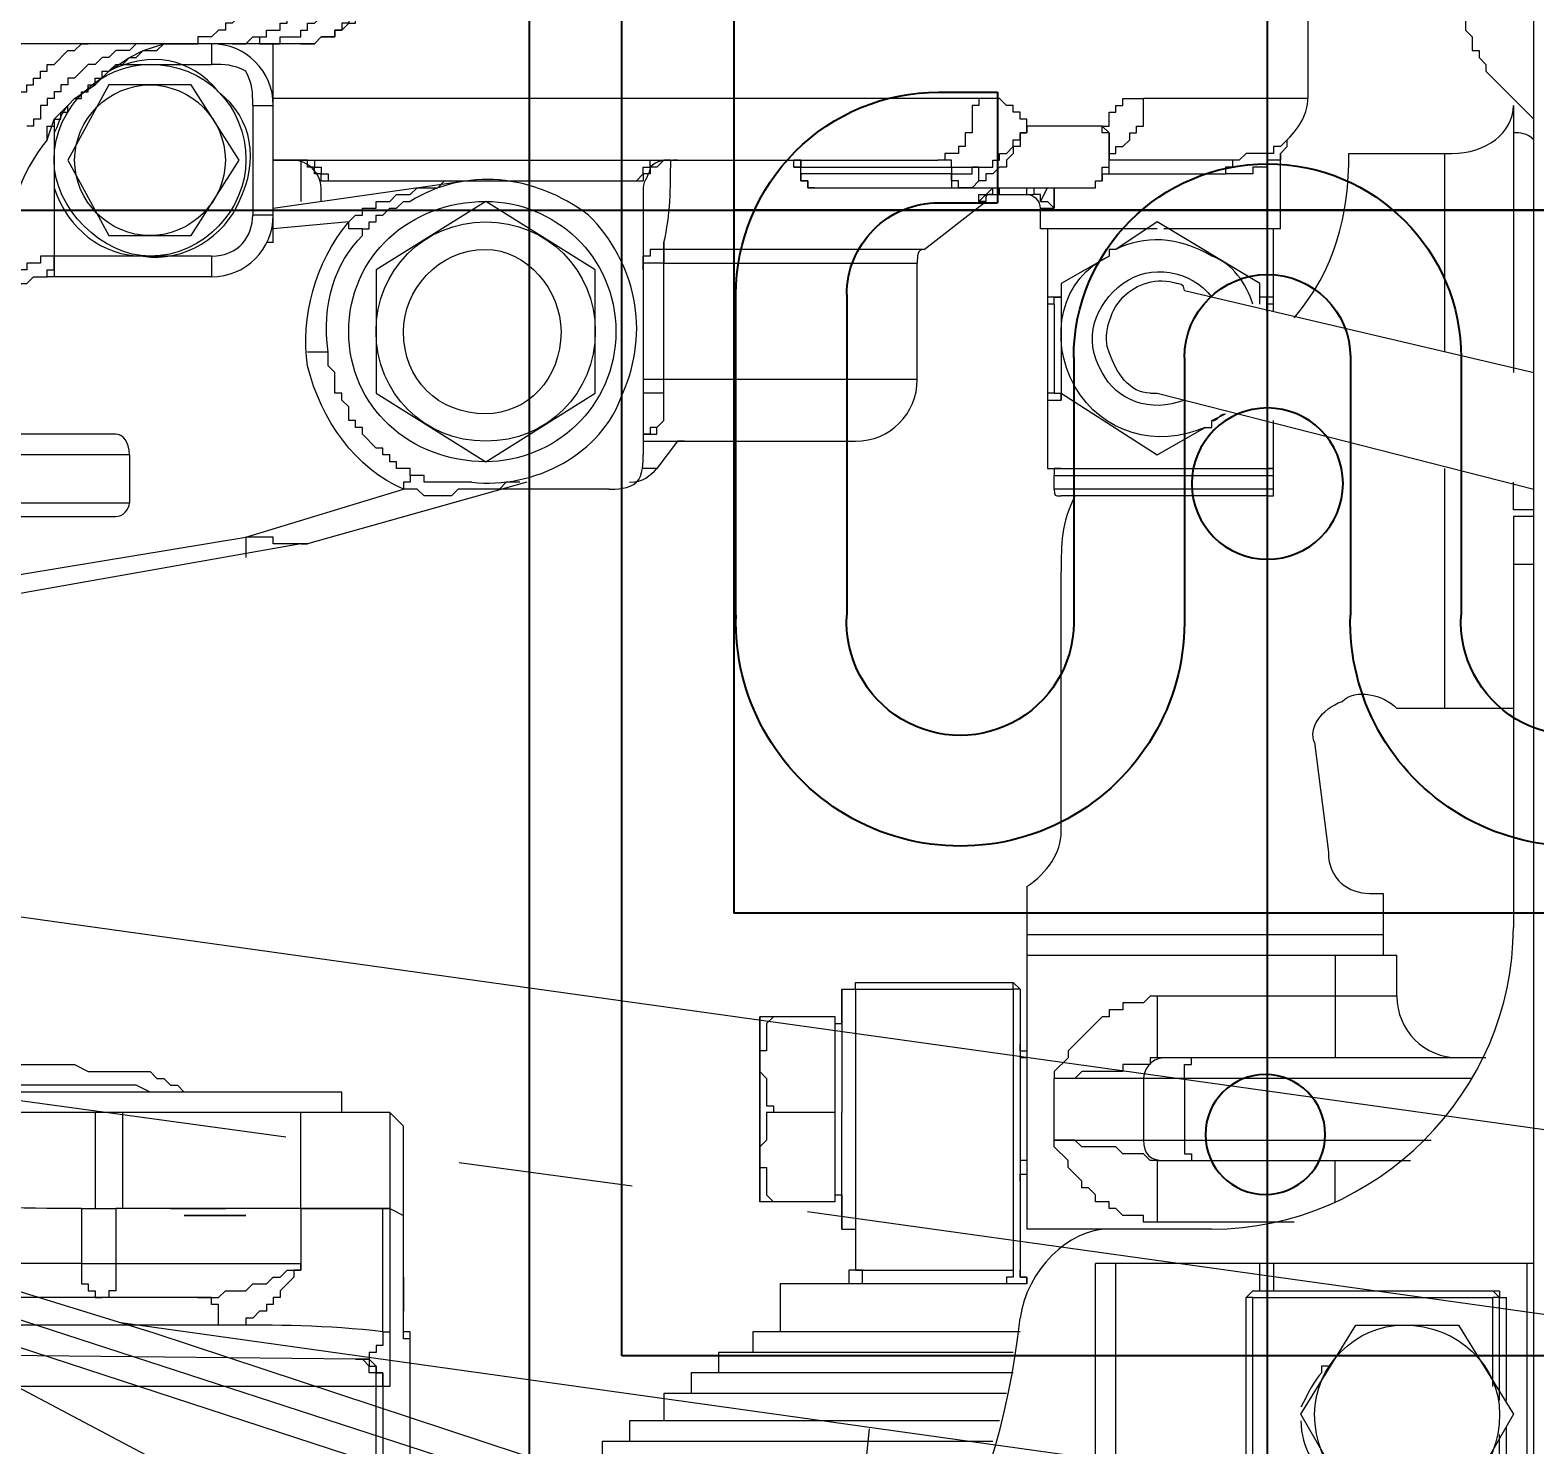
# Model space of a CAD drawing. Header units: millimetres. Extents: x 25083 to 52777, y 24772 to 45779.
# Drawn here: x 38691.6 to 38773.1, y 33862.8 to 33939.5 of the extents above; entities that cross this region are included whole.
import ezdxf

# ---------------------------------------------------------------- set-up
doc = ezdxf.new("R2010")
doc.units = ezdxf.units.MM
doc.layers.add('小车', color=7, linetype='Continuous')
doc.styles.get("Standard").update_dxf_attribs({"font": ''})
doc.styles.add('标准', font='', dxfattribs={"width": 0.667})
doc.styles.get('Standard').set_extended_font_data('SimSun')
doc.styles.get('标准').set_extended_font_data('FangSong_GB2312')
doc.dimstyles.new('ISO-25', dxfattribs={"dimtxt": 2.5, "dimasz": 2.5, "dimexe": 1.25, "dimexo": 0.625, "dimtad": 1, "dimtxsty": 'Standard', "dimcen": 2.5, "dimadec": 0, "dimazin": 0, "dimtfac": 1, "dimtmove": 0, "dimatfit": 3, "dimfxl": 1, "dimarcsym": 0})
doc.dimstyles.new('标准', dxfattribs={"dimtxt": 35, "dimasz": 4, "dimexe": 2, "dimexo": 0, "dimtad": 1, "dimdec": 1, "dimzin": 9, "dimdsep": 46, "dimtxsty": '标准', "dimcen": 0, "dimdle": 6, "dimazin": 2, "dimtfac": 1, "dimtdec": 1, "dimtmove": 0, "dimatfit": 3, "dimfxl": 1, "dimtolj": 1, "dimtzin": 0, "dimarcsym": 0})

# ---------------------------------------------------------------- blocks, each defined once
blk = doc.blocks.new('A$C6E4F4F8B')
for p, q in [((0, 70), (0, 0)), ((62.1, 63.918), (62.1, 6.083)), ((54.117, 45.5), (40.154, 45.5)), ((54.117, 39.5), (40.154, 39.5)), ((54.117, 30.5), (40.154, 30.5)), ((54.117, 24.5), (40.154, 24.5)), ((62.5, 17.168), (62.5, 20.366)), ((68.5, 20.366), (62.5, 20.366)), ((68.5, 17.168), (68.5, 20.366)), ((57.528, 12.195), (40.154, 12.195)), ((40.154, 6.195), (57.528, 6.195)), ((0, 0), (197.2, 0))]:
    blk.add_line(p, q)
at = {"color": 1}
for p in [(24, 63.918), (24, 63.918), (64, 6.083), (74, 6.083)]:
    blk.add_line(p, (24, 6.083), dxfattribs=at)
at = {"color": 6, "ltscale": 15}
blk.add_circle((47.282, 35), 4.1, dxfattribs=at)
blk.add_circle((47.282, 35), 4.1, dxfattribs=at)
blk.add_circle((12, 34.887), 3.25)
for centre, radius, start, end in [((39.795, 51.652), 12.158, 88.3056, 271.6944), ((39.8, 51.652), 6.163, 86.70143, 273.29857), ((54.117, 35), 4.5, 270, 90), ((39.795, 18.348), 12.158, 88.3056, 271.6944), ((39.8, 18.348), 6.163, 86.70143, 273.29857), ((57.528, 17.168), 10.973, 270, 0), ((57.528, 17.168), 4.973, 270, 0)]:
    blk.add_arc(centre, radius, start, end)
at = {"ltscale": 15}
blk.add_arc((54.117, 35), 10.5, 270, 90, dxfattribs=at)
blk = doc.blocks.new('*D925')
at = {"color": 0, "lineweight": -2}
for p, q in [((29677.862, 34881.662), (29677.862, 32448.293)), ((40733.017, 34757.645), (40733.017, 32448.293)), ((29680.362, 32449.543), (40730.517, 32449.543))]:
    blk.add_line(p, q, dxfattribs=at)
at = {"color": 0}
for points in [[(29680.362, 32449.96), (29680.362, 32449.127), (29677.862, 32449.543)], [(40730.517, 32449.127), (40730.517, 32449.96), (40733.017, 32449.543)]]:
    blk.add_solid(points, dxfattribs=at)
at = {"layer": 'DEFPOINTS', "color": 0}
for p in [(29677.862, 34882.287), (40733.017, 34758.27), (40733.017, 32449.543)]:
    blk.add_point(p, dxfattribs=at)
at = {"color": 0, "insert": (35205.439, 32451.628), "char_height": 2.5, "attachment_point": 5}
blk.add_mtext('11055,15', dxfattribs=at)
blk = doc.blocks.new('zw$D2F4')
at = {"color": 7, "lineweight": 5}
for points in [[(733.805, 880.492), (733.805, 794.708)], [(734.548, 880.492), (734.548, 793.966)], [(737.148, 793.966), (737.148, 880.492)], [(738.262, 794.708), (738.262, 880.492)], [(704.097, 835.186), (704.097, 796.936), (703.725, 796.194), (703.725, 792.851), (703.354, 792.48), (703.354, 792.109), (702.983, 791.737), (702.983, 791.366), (702.611, 790.995)], [(702.611, 790.995), (702.611, 802.878), (702.983, 806.592), (702.983, 830.359)], [(702.611, 790.995), (702.611, 792.851), (702.983, 793.594), (702.983, 830.359)], [(732.32, 784.682), (724.893, 826.645)], [(726.75, 823.674), (732.691, 787.652)], [(688.128, 781.711), (688.5, 816.247)], [(686.643, 780.597), (686.643, 815.133)], [(759.429, 784.682), (759.429, 805.106)], [(754.23, 801.393), (754.601, 801.021), (754.973, 801.021), (755.344, 800.65), (755.716, 800.65), (755.716, 800.279), (756.087, 800.279), (756.458, 799.907), (756.83, 799.907), (756.83, 799.536), (757.201, 799.536), (757.201, 799.165), (757.572, 799.165), (757.572, 798.793), (757.944, 798.793), (757.944, 798.422), (758.315, 798.422), (758.315, 798.05), (759.058, 797.308), (759.058, 796.936), (759.429, 796.565), (759.429, 796.194)], [(743.461, 800.65), (744.946, 800.65), (745.318, 800.279), (745.689, 800.279), (746.06, 799.907), (746.432, 799.907), (746.432, 799.536), (746.803, 799.165), (746.803, 798.422)], [(747.917, 798.05), (747.917, 798.793), (747.546, 798.793), (747.546, 799.536), (747.174, 799.536), (747.174, 799.907), (746.803, 799.907), (746.432, 800.279), (745.318, 800.279), (744.946, 800.65), (743.461, 800.65)], [(759.429, 793.594), (759.058, 793.966), (759.058, 794.708), (758.686, 795.08), (758.686, 795.451), (758.315, 795.822), (758.315, 796.194), (757.572, 796.936), (757.572, 797.308), (757.201, 797.308), (757.201, 797.679), (756.83, 797.679), (756.83, 798.05), (756.458, 798.05), (756.458, 798.422), (756.087, 798.422), (756.087, 798.793), (755.716, 798.793), (755.344, 798.793), (755.344, 799.165), (754.973, 799.165), (754.973, 799.536)], [(746.803, 789.509), (746.803, 798.422)], [(746.803, 798.422), (747.174, 798.422), (747.174, 798.05), (747.917, 798.05)], [(755.344, 798.05), (746.803, 798.05)], [(747.917, 789.509), (747.917, 798.05)], [(754.23, 798.422), (755.344, 798.05), (756.087, 797.308)], [(754.23, 798.422), (754.973, 798.422), (754.973, 798.05)], [(755.344, 798.05), (755.344, 797.679), (755.716, 797.679), (755.716, 797.308), (756.087, 797.308), (756.458, 796.936)], [(753.116, 797.308), (749.031, 795.08)], [(757.201, 795.08), (753.116, 797.308)], [(756.087, 797.308), (756.458, 796.936)], [(756.458, 796.936), (757.201, 795.822), (757.944, 795.08), (758.686, 793.966), (759.058, 793.223), (759.429, 792.109), (759.429, 790.252)], [(756.458, 796.936), (756.458, 796.565), (756.83, 796.565), (756.83, 796.194), (757.201, 796.194), (757.201, 795.822), (757.572, 795.822), (757.572, 795.451), (757.944, 795.451), (757.944, 795.08), (758.315, 794.708), (758.315, 794.337), (758.686, 793.966), (758.686, 793.594), (759.058, 793.223), (759.058, 792.48), (759.429, 792.109), (759.429, 791.737), (759.429, 790.252)], [(693.327, 796.565), (692.213, 796.565), (692.213, 796.194), (691.842, 796.194), (691.842, 795.822), (691.47, 795.822), (691.47, 795.451)], [(696.298, 796.565), (693.327, 796.565)], [(701.497, 795.822), (696.298, 795.822)], [(701.497, 794.337), (701.497, 795.822)], [(691.47, 790.252), (691.47, 795.08)], [(693.327, 794.708), (691.842, 794.708), (691.842, 795.08), (691.47, 795.08)], [(696.298, 794.708), (693.327, 794.708)], [(693.327, 794.708), (693.327, 784.682)], [(696.298, 794.337), (696.298, 794.708)], [(749.031, 795.08), (749.031, 790.623)], [(757.201, 790.623), (757.201, 795.08)], [(701.497, 794.337), (696.298, 794.337)], [(696.298, 784.682), (696.298, 794.337)], [(701.497, 784.682), (701.497, 794.337)], [(737.148, 793.966), (734.548, 793.966)], [(758.315, 794.337), (758.315, 789.509)], [(759.429, 793.594), (759.429, 793.966)], [(696.298, 788.767), (696.298, 791.737)], [(696.298, 791.737), (696.298, 788.767)], [(763.143, 786.538), (762.771, 786.538), (762.771, 786.91), (762.029, 786.91), (762.029, 787.281), (761.657, 787.281), (761.657, 787.652), (761.286, 787.652), (760.543, 788.395), (760.543, 788.767), (760.172, 788.767), (760.172, 789.138), (759.801, 789.509), (759.801, 790.252), (759.429, 790.252), (759.429, 791.366)], [(695.927, 788.024), (695.927, 790.995), (695.927, 790.623)], [(695.927, 790.623), (695.927, 787.652), (695.927, 788.024)], [(702.611, 790.623), (702.611, 790.995)], [(702.611, 782.453), (702.611, 787.281), (702.611, 788.024), (702.611, 790.623)], [(749.031, 790.623), (753.116, 788.024)], [(753.116, 788.024), (757.201, 790.623)], [(689.985, 788.767), (689.985, 789.138), (691.099, 789.138), (691.099, 789.509), (691.47, 789.509), (691.47, 790.252)], [(691.47, 790.252), (691.47, 789.138), (691.842, 788.767), (691.842, 787.652), (692.213, 787.281), (692.213, 786.538), (692.585, 786.167), (692.585, 785.796), (692.956, 785.424), (692.956, 784.682), (693.327, 784.682)], [(747.917, 789.509), (746.803, 789.509)], [(759.429, 789.509), (758.315, 789.509)], [(693.327, 784.682), (692.956, 784.682), (692.956, 785.053), (692.585, 785.053), (691.842, 785.796), (691.47, 785.796), (691.47, 786.167), (691.099, 786.167), (691.099, 786.538), (690.728, 786.538), (690.728, 786.91), (690.356, 787.281), (690.356, 787.652), (689.985, 787.652), (689.985, 788.767)], [(759.429, 788.395), (759.429, 787.652), (759.801, 787.281), (759.801, 786.538), (760.172, 786.538), (760.172, 785.796), (760.543, 785.796), (760.543, 785.424), (760.915, 785.424), (760.915, 785.053), (761.657, 784.31), (762.029, 784.31), (762.029, 783.939), (762.771, 783.939), (762.771, 783.567)], [(732.691, 787.652), (731.577, 787.652)], [(732.32, 784.682), (732.32, 786.167), (732.691, 786.167), (732.691, 787.652)], [(732.691, 787.652), (735.291, 779.111)], [(750.145, 786.167), (750.145, 787.281)], [(756.087, 787.281), (750.145, 787.281)], [(756.087, 787.281), (756.087, 786.167)], [(748.66, 786.167), (748.66, 786.538)], [(759.801, 786.91), (759.429, 786.91), (759.429, 786.538)], [(759.429, 786.538), (759.429, 785.796), (759.801, 785.796), (759.801, 784.682), (760.172, 784.682), (760.172, 784.31), (760.543, 784.31), (760.543, 783.939), (760.915, 783.567), (761.286, 783.567), (761.286, 783.196), (762.029, 783.196), (762.029, 782.825), (762.771, 782.825)], [(748.66, 786.167), (759.429, 786.167)], [(749.774, 782.082), (749.402, 786.167)], [(750.517, 786.167), (752.002, 775.769)], [(753.116, 786.167), (753.116, 750.145)], [(753.116, 785.053), (753.116, 786.167)], [(756.458, 747.917), (756.458, 786.167)], [(753.116, 785.053), (753.116, 783.939), (752.745, 783.939), (752.745, 783.567), (752.373, 783.567), (752.373, 783.196), (752.002, 783.196)], [(696.298, 784.682), (693.327, 784.682)], [(696.298, 784.682), (701.497, 784.682)], [(696.298, 783.196), (696.298, 784.682)], [(696.298, 784.682), (696.298, 783.939)], [(696.298, 783.939), (696.298, 783.196)], [(732.32, 784.31), (732.32, 784.682)], [(735.662, 772.427), (732.32, 784.31)], [(742.718, 783.196), (742.718, 784.31)], [(752.002, 783.567), (752.373, 783.567), (752.373, 783.939), (752.745, 783.939), (752.745, 784.31), (753.116, 784.31), (753.116, 784.682)], [(759.429, 784.682), (759.429, 783.939), (759.801, 783.567), (759.801, 782.825), (760.172, 782.825), (760.172, 782.453), (760.543, 782.082), (760.543, 781.711), (760.915, 781.711), (760.915, 781.339), (761.657, 781.339), (761.657, 780.968), (762.029, 780.968), (762.4, 780.597), (762.771, 780.597)], [(762.771, 780.968), (762.029, 780.968), (761.657, 781.339), (761.286, 781.339), (761.286, 781.711), (760.915, 781.711), (760.915, 782.082), (760.543, 782.082), (760.543, 782.453), (760.172, 782.453), (760.172, 782.825), (759.801, 782.825), (759.801, 783.567), (759.429, 783.939), (759.429, 784.682)], [(696.298, 780.225), (696.298, 783.196)], [(696.298, 783.196), (696.298, 782.453)], [(736.034, 778.74), (736.405, 778.74), (736.405, 779.483), (736.776, 779.483), (736.776, 779.854), (737.148, 779.854), (737.148, 780.225), (737.519, 780.225), (737.519, 780.597), (738.262, 781.339), (738.633, 781.339), (738.633, 781.711), (739.004, 781.711), (739.004, 782.082), (739.747, 782.082), (740.118, 782.453), (740.49, 782.453), (740.49, 782.825), (741.604, 782.825), (741.975, 783.196), (742.718, 783.196)], [(750.888, 783.567), (751.631, 783.567)], [(752.002, 783.567), (752.002, 766.114)], [(696.298, 782.453), (696.298, 781.339)], [(701.497, 782.453), (702.611, 782.453)], [(688.128, 781.711), (688.128, 780.968)], [(688.128, 781.339), (688.128, 781.711)], [(749.031, 781.339), (749.402, 781.339), (749.402, 782.082), (749.774, 782.082)], [(749.774, 782.082), (750.145, 781.711), (750.145, 781.339), (750.517, 781.339), (750.517, 780.597), (750.888, 780.597), (750.888, 779.854), (751.259, 779.483), (751.259, 778.74), (751.631, 778.368), (751.631, 777.254), (752.002, 776.883), (752.002, 776.14)], [(686.643, 780.597), (687.386, 780.597), (687.386, 780.968), (687.757, 780.968), (688.128, 781.339)], [(688.128, 780.968), (687.757, 780.968), (687.757, 780.597), (687.386, 780.597), (687.386, 780.225), (687.014, 780.225), (686.643, 780.225)], [(687.757, 780.597), (688.128, 780.968)], [(688.5, 780.597), (688.5, 780.968), (688.128, 780.968), (688.128, 781.339)], [(696.298, 781.339), (696.298, 780.968)], [(696.298, 780.968), (696.298, 780.225)], [(749.031, 781.339), (749.402, 781.339), (749.402, 780.968), (749.774, 780.968), (749.774, 780.597), (750.145, 780.597), (750.145, 780.225), (750.517, 779.854), (750.517, 779.483), (750.888, 779.111), (750.888, 778.74)], [(678.102, 780.597), (686.643, 780.597)], [(686.643, 780.225), (678.102, 780.225)], [(686.643, 779.854), (686.643, 780.225), (687.386, 780.225), (687.386, 780.597), (687.757, 780.597)], [(686.643, 780.225), (686.643, 780.597)], [(686.643, 779.854), (686.643, 780.225)], [(689.614, 779.854), (686.643, 779.854)], [(689.614, 780.225), (688.871, 780.225), (688.871, 780.597), (688.5, 780.597)], [(689.614, 780.225), (696.298, 780.225)], [(689.614, 780.225), (689.614, 779.854)], [(696.298, 779.854), (689.614, 779.854)], [(696.298, 779.854), (695.927, 779.111)], [(696.298, 780.225), (696.298, 779.854)], [(696.298, 779.854), (696.298, 780.225)], [(701.497, 779.854), (696.298, 779.854)], [(701.497, 779.854), (696.298, 779.854)], [(700.754, 779.111), (701.497, 779.854)], [(740.49, 780.597), (736.776, 774.655)], [(747.174, 780.597), (740.49, 780.597)], [(750.888, 774.655), (747.174, 780.597)], [(689.242, 778.74), (689.242, 779.111)], [(689.242, 778.74), (689.614, 778.74), (689.614, 779.111), (689.985, 779.111)], [(689.242, 779.111), (690.728, 779.111)], [(689.614, 779.111), (689.985, 779.111)], [(689.985, 779.111), (692.585, 779.111)], [(692.585, 779.111), (695.927, 779.111)], [(695.927, 779.111), (700.754, 779.111)], [(735.662, 772.798), (735.662, 773.541), (735.291, 773.912), (735.291, 776.14), (734.919, 776.512), (734.919, 777.997), (735.291, 778.368), (735.291, 779.111)], [(736.034, 778.74), (735.662, 778.74), (735.662, 779.111), (735.291, 779.111)], [(679.958, 778.74), (689.242, 778.74)], [(735.662, 775.398), (735.662, 777.997), (736.034, 777.997), (736.034, 778.74)], [(735.291, 767.97), (735.291, 774.655)], [(736.776, 774.655), (740.49, 768.713)], [(747.174, 768.713), (750.888, 774.655)], [(740.49, 768.713), (747.174, 768.713)], [(683.672, 768.342), (682.558, 768.342)], [(683.672, 747.174), (683.672, 768.342)], [(684.786, 766.856), (683.672, 766.856)], [(684.786, 746.803), (684.786, 766.856)], [(736.405, 765.371), (736.405, 766.114)], [(751.631, 766.114), (737.148, 766.114)], [(737.89, 766.114), (737.89, 754.601)], [(737.89, 766.114), (737.89, 764.257)], [(738.633, 765.371), (738.633, 765.742), (738.262, 765.742), (738.262, 766.114)], [(738.262, 766.114), (738.262, 765.371), (738.633, 765.371)], [(740.49, 765), (740.49, 766.114), (740.118, 766.114)], [(741.233, 751.259), (741.233, 766.114)], [(747.174, 766.114), (747.917, 766.114)], [(747.546, 766.114), (747.174, 766.114)], [(747.917, 766.114), (747.546, 766.114)], [(747.546, 765), (747.546, 766.114)], [(748.66, 765), (748.288, 765), (748.288, 765.742), (747.917, 765.742), (747.917, 766.114)], [(748.288, 765), (748.288, 765.742), (747.917, 765.742), (747.917, 766.114)], [(752.002, 766.485), (752.373, 766.114), (752.745, 766.114), (752.745, 765.742), (753.116, 765.742), (753.116, 765.371), (753.116, 765), (753.116, 764.257)], [(753.116, 764.628), (753.116, 765), (752.745, 765.371), (752.745, 765.742), (752.373, 765.742), (752.373, 766.114), (752.002, 766.114)], [(737.89, 764.257), (736.405, 765.371)], [(738.633, 765.371), (739.004, 765), (740.49, 765)], [(686.271, 765), (684.786, 765)], [(686.271, 746.432), (686.271, 765)], [(741.233, 765), (747.546, 765)], [(747.546, 765), (747.546, 751.259)], [(748.288, 765), (747.546, 765)], [(747.546, 765), (748.288, 765)], [(748.288, 750.888), (748.288, 765)], [(753.116, 764.628), (753.116, 757.944)], [(753.116, 764.628), (753.116, 764.257)], [(687.386, 763.514), (686.271, 763.514)], [(687.386, 746.06), (687.386, 763.514)], [(688.5, 762.029), (687.386, 762.029)], [(688.5, 746.06), (688.5, 762.029)], [(689.614, 760.172), (688.5, 760.172)], [(689.614, 745.689), (689.614, 760.172)], [(696.669, 755.716), (696.669, 759.801)], [(696.669, 759.801), (699.269, 759.801)], [(699.269, 759.801), (696.669, 759.801)], [(699.269, 759.801), (698.526, 759.801), (698.526, 759.429), (697.041, 759.429), (696.669, 759.058)], [(699.269, 759.801), (704.097, 759.801)], [(704.097, 759.801), (699.269, 759.801)], [(701.497, 759.058), (701.497, 759.429), (700.012, 759.429), (699.64, 759.801), (699.269, 759.801)], [(704.097, 759.801), (703.725, 759.801), (703.354, 759.429), (701.869, 759.429), (701.869, 759.058), (701.497, 759.058)], [(706.696, 759.801), (704.097, 759.801)], [(704.097, 759.801), (706.696, 759.801)], [(706.696, 759.058), (706.325, 759.429), (704.839, 759.429), (704.839, 759.801), (704.097, 759.801)], [(706.696, 755.716), (706.696, 759.801)], [(692.213, 758.686), (689.614, 758.686)], [(692.213, 753.859), (692.213, 758.686)], [(701.497, 755.716), (701.497, 759.058)], [(752.745, 757.572), (752.745, 757.944)], [(752.745, 757.944), (753.116, 757.944)], [(752.745, 757.944), (752.745, 757.572)], [(752.745, 757.572), (753.116, 757.572), (753.116, 757.944)], [(753.116, 757.572), (753.116, 757.944)], [(753.116, 757.572), (753.116, 757.944)], [(752.373, 757.572), (752.002, 757.572), (752.002, 757.201), (751.631, 757.201), (751.631, 742.347)], [(751.631, 756.83), (751.631, 757.201), (752.002, 757.201), (752.002, 757.572), (752.373, 757.572)], [(752.373, 749.402), (752.373, 757.572)], [(752.373, 757.572), (752.745, 757.572)], [(752.373, 757.572), (752.745, 757.572)], [(752.745, 757.572), (752.745, 748.288)], [(753.116, 757.572), (752.745, 757.572)], [(692.956, 754.601), (692.956, 754.973), (692.213, 754.973), (692.213, 755.344), (692.213, 755.716)], [(695.184, 755.344), (695.184, 754.601)], [(697.041, 755.344), (695.184, 755.344)], [(695.184, 755.344), (697.041, 755.344)], [(696.669, 755.716), (701.497, 755.716)], [(697.041, 755.716), (697.041, 755.344)], [(697.041, 755.344), (698.155, 755.344)], [(698.155, 755.344), (701.497, 755.344)], [(701.497, 755.716), (706.696, 755.716)], [(705.211, 755.344), (701.497, 755.344)], [(706.325, 755.344), (705.211, 755.344)], [(706.325, 755.716), (706.325, 755.344)], [(708.182, 755.344), (706.325, 755.344)], [(706.325, 755.344), (708.182, 755.344)], [(708.182, 755.344), (708.182, 754.601)], [(692.213, 753.859), (692.213, 754.23), (692.956, 754.23), (692.956, 754.601)], [(692.956, 754.601), (692.956, 746.06)], [(708.182, 754.601), (692.956, 754.601)], [(708.182, 754.601), (692.956, 754.601)], [(708.182, 754.601), (708.182, 746.06)], [(708.182, 754.601), (708.553, 754.601)], [(708.553, 754.601), (708.553, 746.06)], [(692.213, 752.745), (692.213, 753.859)], [(692.213, 747.917), (692.213, 752.745)], [(741.233, 751.259), (747.546, 751.259)], [(748.288, 750.888), (750.888, 747.546)], [(752.745, 749.402), (753.116, 749.402), (753.116, 749.774), (753.116, 750.145)], [(756.458, 747.917), (756.087, 747.917), (756.087, 748.288), (754.601, 748.288), (754.601, 748.66), (753.859, 748.66), (753.859, 749.031), (753.487, 749.031), (753.487, 749.774), (753.116, 749.774), (753.116, 750.145)], [(751.631, 748.66), (751.631, 749.031), (752.002, 749.031), (752.002, 749.402), (752.373, 749.402)], [(752.373, 749.402), (751.631, 749.402), (751.631, 749.031)], [(752.745, 749.402), (752.373, 749.402)], [(752.373, 749.402), (752.373, 748.288), (752.745, 748.288)], [(752.002, 747.546), (752.002, 747.917), (751.631, 748.288), (751.631, 748.66)], [(752.002, 747.546), (752.002, 747.917), (752.745, 747.917), (752.745, 748.288)], [(752.745, 748.288), (752.745, 747.174), (753.116, 747.174), (753.116, 746.803), (753.487, 746.803), (753.487, 746.432), (753.859, 746.06), (754.23, 746.06), (754.23, 745.689), (754.601, 745.689), (754.601, 745.318), (754.973, 745.318)], [(692.213, 746.432), (692.213, 747.917)], [(750.888, 747.546), (750.888, 747.917)], [(750.888, 747.917), (751.631, 747.174)], [(751.259, 747.546), (750.888, 747.546), (750.888, 747.917)], [(750.888, 747.917), (751.259, 747.917), (751.259, 747.174), (751.631, 747.174), (751.631, 746.803)], [(751.259, 747.546), (751.259, 744.946)], [(751.259, 747.546), (751.259, 746.803), (751.631, 746.803)], [(754.973, 745.318), (754.601, 745.318), (754.601, 745.689), (753.859, 745.689), (753.859, 746.06), (753.487, 746.06), (753.116, 746.432), (752.745, 746.432), (752.745, 746.803), (752.373, 747.174), (752.373, 747.546), (752.002, 747.546)], [(754.973, 745.318), (755.344, 745.318), (755.344, 745.689), (755.716, 745.689), (755.716, 746.06), (756.087, 746.06), (756.087, 746.432), (756.458, 746.803), (756.458, 747.174), (756.458, 747.917)], [(692.213, 745.318), (692.213, 746.432)], [(692.956, 746.06), (692.585, 746.06), (692.585, 746.432), (692.213, 746.432)], [(692.956, 745.689), (692.585, 745.689), (692.585, 745.318), (692.213, 745.318)], [(692.213, 745.318), (692.585, 745.318), (692.585, 745.689), (692.956, 745.689)], [(708.182, 746.06), (692.956, 746.06)], [(698.155, 745.689), (692.956, 745.689)], [(708.182, 745.689), (692.956, 745.689)], [(701.497, 745.689), (697.784, 745.689)], [(697.784, 745.689), (698.155, 745.689)], [(698.155, 745.689), (698.155, 745.318)], [(705.211, 745.689), (701.869, 745.689), (701.497, 745.689)], [(708.182, 745.689), (704.839, 745.689)], [(704.839, 745.689), (705.211, 745.689)], [(704.839, 745.689), (704.839, 745.318)], [(708.182, 745.689), (708.553, 746.06)], [(708.182, 745.689), (708.182, 746.06)], [(708.182, 746.06), (708.553, 746.06)], [(695.184, 735.291), (695.184, 745.318)], [(713.752, 745.318), (695.184, 745.318)], [(710.038, 745.318), (710.038, 725.264)], [(711.152, 745.318), (711.152, 726.007)], [(750.888, 744.575), (751.259, 744.575), (751.259, 744.946)], [(751.259, 745.318), (751.631, 745.318)], [(751.631, 744.946), (751.259, 744.946)], [(754.973, 741.233), (754.973, 745.318)], [(736.405, 744.203), (736.405, 731.949)], [(749.402, 744.203), (736.405, 744.203)], [(740.118, 744.203), (740.118, 743.461)], [(740.49, 743.832), (740.49, 744.203)], [(745.318, 743.832), (745.318, 744.203)], [(745.689, 743.461), (745.689, 744.203)], [(749.402, 738.262), (749.402, 744.575)], [(749.402, 744.575), (750.517, 744.575)], [(750.517, 744.575), (750.517, 743.832)], [(750.888, 744.575), (750.888, 744.203), (750.517, 743.832)], [(751.631, 744.203), (751.631, 743.832), (750.517, 743.832)], [(750.888, 744.575), (751.631, 744.203)], [(695.555, 738.262), (695.555, 739.004), (695.927, 739.004), (695.927, 740.118), (696.298, 740.49), (696.298, 740.861), (696.669, 740.861), (696.669, 741.604), (697.041, 741.604), (697.412, 741.975), (697.412, 742.347), (697.784, 742.347), (698.526, 743.089), (698.898, 743.089), (699.64, 743.832), (700.012, 743.832)], [(698.898, 738.262), (698.898, 738.633), (699.269, 739.004), (699.269, 740.118), (699.64, 740.49), (699.64, 742.347), (700.012, 742.718), (700.012, 743.832)], [(700.012, 743.832), (700.012, 723.407)], [(700.012, 743.832), (703.354, 743.832)], [(703.354, 721.179), (703.354, 743.832)], [(704.468, 738.262), (704.468, 738.633), (704.097, 738.633), (704.097, 740.118), (703.725, 740.118), (703.725, 742.347), (703.354, 742.718), (703.354, 743.832)], [(707.81, 738.262), (707.81, 738.633), (707.439, 739.004), (707.439, 740.118), (707.068, 740.118), (707.068, 740.861), (706.696, 740.861), (706.696, 741.233), (705.953, 741.975), (704.839, 743.089), (704.468, 743.089), (703.725, 743.832), (703.354, 743.832)], [(716.723, 743.461), (730.835, 743.461)], [(734.919, 732.32), (734.919, 743.461)], [(735.291, 731.949), (735.291, 743.832)], [(735.291, 743.832), (736.034, 743.832)], [(736.034, 743.832), (736.034, 731.949)], [(740.49, 743.461), (737.148, 738.262)], [(740.49, 743.832), (740.49, 743.461), (740.118, 743.461)], [(740.118, 743.461), (740.49, 743.461)], [(745.318, 743.832), (740.49, 743.832)], [(746.432, 743.461), (740.49, 743.461)], [(745.318, 743.832), (745.689, 743.832), (745.689, 743.461)], [(747.917, 740.861), (746.432, 743.461)], [(750.517, 743.832), (751.631, 743.832)], [(751.631, 742.347), (751.631, 741.604), (752.002, 741.604), (752.002, 741.233)], [(751.631, 742.347), (751.631, 741.604), (752.002, 741.604), (752.002, 741.233)], [(678.473, 741.604), (693.327, 741.604)], [(693.327, 717.837), (693.327, 741.604)], [(748.288, 740.49), (748.288, 740.861), (747.917, 740.861)], [(752.002, 741.233), (752.373, 741.233)], [(752.373, 741.233), (752.002, 741.233)], [(752.002, 741.233), (752.745, 741.233), (752.745, 740.861), (753.859, 740.861), (754.601, 740.861), (754.601, 741.233), (754.973, 741.233)], [(752.373, 741.233), (752.373, 734.548)], [(752.373, 741.233), (752.373, 740.861), (753.116, 740.861)], [(754.973, 741.233), (754.601, 740.861), (753.116, 740.861)], [(753.116, 733.805), (753.116, 740.861)], [(753.116, 740.861), (753.487, 740.861), (753.487, 740.49)], [(754.973, 741.233), (754.973, 740.861), (755.716, 740.861), (755.716, 740.49), (756.087, 740.49), (756.087, 740.118), (756.458, 740.118), (756.458, 739.747), (756.458, 739.004)], [(678.473, 740.49), (693.327, 740.49)], [(749.774, 738.262), (748.288, 740.49)], [(753.487, 740.49), (753.859, 740.49), (753.859, 740.118), (754.23, 739.747), (754.601, 739.747), (754.601, 739.376), (754.973, 739.376), (754.973, 739.004), (755.344, 739.004), (756.458, 739.004)], [(695.555, 730.835), (695.555, 738.262)], [(698.898, 738.262), (695.555, 738.262)], [(698.898, 738.262), (698.898, 724.521)], [(703.354, 739.004), (700.012, 739.004)], [(704.468, 720.436), (704.468, 738.262)], [(707.81, 738.262), (704.468, 738.262)], [(707.81, 725.264), (707.81, 738.262)], [(740.49, 738.262), (735.291, 717.837)], [(737.148, 738.262), (738.633, 735.662)], [(746.432, 732.691), (749.774, 738.262)], [(756.458, 730.092), (756.458, 739.004)], [(749.402, 731.577), (749.402, 737.89)], [(700.012, 736.776), (699.269, 736.776), (699.269, 736.405), (698.898, 736.405)], [(703.354, 736.776), (700.012, 736.776)], [(703.354, 736.776), (704.097, 736.776), (704.097, 736.405), (704.468, 736.405)], [(746.06, 736.776), (741.604, 717.837)], [(738.633, 735.662), (738.633, 735.291), (739.004, 735.291)], [(739.004, 735.291), (739.376, 734.548)], [(753.487, 731.577), (753.116, 731.577), (753.116, 732.32), (752.745, 732.32), (752.745, 732.691), (752.745, 733.063), (752.373, 733.063), (752.373, 734.548)], [(753.116, 733.805), (753.116, 734.177), (752.745, 734.177), (752.745, 734.548), (752.373, 734.548)], [(676.616, 733.434), (691.47, 733.434)], [(691.47, 733.063), (691.47, 733.434)], [(691.842, 733.063), (691.47, 733.434)], [(754.23, 731.206), (753.859, 731.577), (753.859, 731.949), (753.487, 731.949), (753.487, 733.063), (753.487, 733.434), (753.116, 733.805)], [(676.616, 733.063), (691.47, 733.063)], [(691.47, 733.063), (691.47, 720.065)], [(691.842, 733.063), (691.842, 719.694)], [(691.842, 732.691), (693.327, 732.691)], [(745.318, 732.691), (746.432, 732.691)], [(745.318, 732.32), (745.689, 732.32), (745.689, 732.691)], [(745.689, 731.949), (745.689, 732.691)], [(693.327, 731.949), (691.842, 731.949)], [(735.291, 731.949), (736.034, 731.949)], [(736.405, 731.949), (739.004, 731.949)], [(744.946, 732.32), (745.318, 732.32)], [(744.946, 731.949), (749.402, 731.949)], [(745.318, 731.949), (745.318, 732.32)], [(749.402, 731.577), (753.487, 731.577)], [(753.487, 731.577), (753.859, 731.206), (754.23, 731.206)], [(679.958, 727.492), (685.157, 730.463)], [(685.157, 730.463), (689.985, 727.492)], [(773.169, 730.092), (756.458, 730.092)], [(721.551, 729.72), (715.609, 728.978)], [(696.669, 728.606), (698.898, 728.606)], [(710.038, 728.606), (704.468, 728.606)], [(753.487, 727.864), (753.487, 722.293)], [(689.985, 727.492), (689.985, 721.922)], [(713.381, 726.007), (710.038, 726.007)], [(713.381, 726.75), (713.381, 726.007)], [(707.81, 725.264), (710.038, 725.264)], [(723.407, 718.951), (723.407, 725.264)], [(685.157, 718.951), (679.958, 721.922)], [(689.985, 721.922), (685.157, 718.951)], [(723.407, 722.665), (736.405, 722.665)], [(742.718, 722.665), (753.487, 722.665)], [(763.885, 722.293), (763.514, 721.922), (761.286, 721.922), (760.915, 721.551), (760.172, 721.551), (759.801, 721.179), (759.058, 721.179), (759.058, 720.808), (758.686, 720.808), (758.315, 720.436), (757.944, 720.436), (757.572, 720.065), (757.201, 719.694), (755.344, 717.837)], [(676.616, 719.694), (684.043, 719.694)], [(685.9, 719.694), (691.47, 719.694)], [(686.643, 720.065), (691.47, 720.065)], [(691.842, 720.065), (691.47, 719.694)], [(691.47, 719.694), (691.47, 720.065)], [(691.47, 719.694), (691.47, 719.322)], [(691.842, 719.694), (691.47, 719.694)], [(691.47, 719.694), (691.47, 719.322)], [(676.616, 719.322), (684.415, 719.322)], [(685.9, 719.322), (691.47, 719.322)], [(733.805, 718.951), (711.524, 718.951)], [(731.206, 717.837), (731.206, 718.951)], [(733.805, 717.837), (733.805, 718.951)], [(734.177, 717.837), (734.177, 718.951)], [(734.177, 718.951), (735.662, 718.951)], [(756.087, 718.951), (741.604, 718.951)], [(527.701, 717.837), (948.822, 717.837)], [(678.473, 718.208), (693.327, 718.208)]]:
    blk.add_lwpolyline(points, dxfattribs=at)
at = {"color": 7, "lineweight": 0}
for points in [[(698.898, 745.318), (698.898, 745.689)], [(704.468, 745.318), (704.468, 745.689)]]:
    blk.add_lwpolyline(points, dxfattribs=at)
at = {"color": 7, "lineweight": 5}
for points in [[(693.327, 796.565), (693.327, 803.25), (693.327, 809.563), (693.327, 815.876)], [(696.298, 796.565), (696.298, 803.25), (696.669, 809.563), (696.669, 815.876)], [(691.47, 795.08), (691.47, 801.764), (691.47, 808.077), (691.47, 814.762)], [(701.497, 795.822), (701.497, 800.279), (701.497, 804.364), (701.497, 808.449)], [(754.23, 798.422), (752.373, 799.907), (750.145, 800.65), (747.917, 800.65)], [(689.985, 788.767), (689.985, 792.48), (689.985, 796.194), (689.985, 799.907)], [(751.631, 798.05), (749.402, 797.308), (747.917, 795.451), (747.917, 793.223)], [(756.087, 797.308), (755.716, 797.679), (755.344, 797.679), (754.601, 798.05)], [(755.344, 798.05), (755.344, 798.05), (755.344, 798.05), (754.973, 798.05)], [(756.458, 796.936), (756.458, 796.936), (756.458, 796.936), (756.458, 796.936)], [(693.327, 796.565), (693.327, 795.822), (693.327, 795.451), (693.327, 794.708)], [(696.298, 796.565), (696.298, 796.565), (696.298, 796.194), (696.298, 796.194)], [(696.298, 796.194), (696.298, 795.822), (696.298, 795.08), (696.298, 794.708)], [(733.805, 794.708), (733.805, 794.337), (734.177, 793.966), (734.548, 793.966)], [(737.148, 793.966), (737.89, 793.966), (738.262, 794.337), (738.262, 794.708)], [(756.83, 789.138), (758.686, 790.623), (759.058, 792.851), (757.944, 795.08)], [(747.917, 793.223), (747.546, 790.995), (749.031, 788.767), (750.888, 788.024)], [(759.429, 791.737), (759.429, 792.48), (759.429, 792.851), (759.429, 793.594)], [(759.429, 791.737), (759.429, 792.48), (759.429, 792.851), (759.429, 793.594)], [(746.803, 789.509), (746.803, 787.652), (748.288, 786.167), (750.145, 786.167)], [(747.917, 789.509), (747.917, 788.024), (749.031, 787.281), (750.145, 787.281)], [(750.888, 788.024), (753.116, 786.91), (755.344, 787.281), (756.83, 789.138)], [(756.087, 786.167), (757.944, 786.167), (759.429, 787.652), (759.429, 789.509)], [(757.944, 787.652), (758.315, 788.395), (758.315, 788.767), (758.315, 789.509)], [(689.614, 780.225), (689.985, 783.196), (689.985, 786.167), (689.985, 788.767)], [(756.087, 787.281), (756.83, 787.281), (757.201, 787.281), (757.944, 787.652)], [(696.298, 784.682), (696.298, 785.053), (696.298, 785.424), (696.298, 785.796)], [(751.631, 783.567), (752.373, 783.567), (753.116, 784.31), (753.116, 785.053)], [(753.116, 784.682), (753.116, 784.682), (753.116, 784.682), (753.116, 785.053)], [(701.497, 779.854), (701.497, 781.711), (701.497, 783.196), (701.497, 784.682)], [(732.32, 784.682), (732.32, 784.682), (732.32, 784.31), (732.32, 784.31)], [(735.291, 779.111), (736.405, 781.711), (739.004, 783.567), (741.975, 784.31)], [(741.975, 784.31), (744.575, 784.682), (747.546, 783.939), (749.774, 782.082)], [(753.116, 784.682), (752.373, 784.682), (751.631, 784.682), (750.888, 784.682)], [(742.718, 783.196), (745.318, 783.567), (747.546, 782.825), (749.031, 781.339)], [(752.002, 783.567), (752.002, 783.567), (752.002, 783.567), (752.002, 783.567)], [(688.128, 781.711), (688.128, 781.711), (688.128, 781.711), (688.128, 781.711)], [(688.128, 781.711), (688.128, 781.711), (688.128, 781.711), (688.128, 781.711)], [(688.128, 781.339), (688.128, 781.339), (688.128, 781.339), (688.128, 781.339)], [(689.242, 779.111), (689.242, 779.111), (689.614, 779.111), (689.614, 779.111)], [(692.213, 779.111), (691.842, 779.111), (691.099, 779.111), (690.728, 779.111)], [(692.585, 779.111), (692.585, 779.111), (692.585, 779.111), (692.213, 779.111)], [(750.145, 769.084), (752.373, 772.055), (752.745, 775.769), (750.888, 778.74)], [(752.002, 776.14), (752.002, 776.14), (752.002, 776.14), (752.002, 776.14)], [(735.662, 775.398), (735.291, 772.055), (737.148, 768.342), (740.49, 767.228)], [(740.49, 767.228), (743.832, 765.742), (747.546, 766.485), (750.145, 769.084)], [(735.291, 767.97), (735.291, 767.599), (735.291, 766.856), (735.662, 766.485)], [(735.662, 766.856), (735.662, 766.114), (736.034, 765.742), (736.405, 765.371)], [(735.662, 766.485), (736.034, 766.114), (736.776, 766.114), (737.148, 766.114)], [(752.745, 765.742), (752.373, 765.742), (752.002, 766.114), (751.631, 766.114)], [(752.002, 766.114), (752.002, 766.114), (752.002, 766.114), (752.002, 766.114)], [(753.116, 764.257), (753.116, 765), (753.116, 765.371), (752.745, 765.742)], [(740.49, 765), (740.861, 765), (741.233, 765), (741.233, 765)], [(748.288, 765), (748.288, 765), (748.66, 765), (748.66, 765)], [(748.288, 765), (748.288, 765), (748.288, 765), (748.288, 765)], [(748.66, 765), (750.145, 764.628), (751.631, 764.628), (753.116, 764.628)], [(753.116, 764.628), (753.116, 764.628), (753.116, 764.628), (753.116, 764.628)], [(737.89, 763.885), (737.89, 763.885), (737.89, 763.885), (737.89, 764.257)], [(662.133, 760.915), (669.189, 752.373), (679.587, 746.803), (690.356, 745.689)], [(753.116, 757.944), (753.116, 757.944), (753.116, 757.944), (753.116, 757.944)], [(753.116, 757.944), (753.116, 757.944), (753.116, 757.944), (753.116, 757.944)], [(753.116, 757.944), (753.116, 757.944), (753.116, 757.944), (753.116, 757.944)], [(753.116, 757.944), (753.116, 757.944), (753.116, 757.944), (753.116, 757.944)], [(753.116, 757.944), (753.116, 757.944), (753.116, 757.944), (753.116, 757.944)], [(753.116, 757.944), (753.116, 757.944), (753.116, 757.944), (753.116, 757.944)], [(752.745, 757.572), (752.745, 757.572), (752.745, 757.572), (752.745, 757.572)], [(752.745, 757.572), (752.745, 757.572), (752.745, 757.572), (752.745, 757.572)], [(752.745, 757.572), (752.745, 757.572), (752.745, 757.572), (752.745, 757.572)], [(737.89, 754.601), (737.89, 752.745), (739.376, 751.259), (741.233, 751.259)], [(748.288, 750.888), (748.288, 751.259), (747.917, 751.259), (747.546, 751.259)], [(751.631, 749.031), (751.631, 749.031), (751.631, 749.031), (751.631, 748.66)], [(752.373, 749.402), (752.373, 749.402), (752.373, 749.402), (752.373, 749.402)], [(751.259, 747.174), (751.259, 747.546), (751.259, 747.546), (750.888, 747.546)], [(695.184, 740.861), (695.184, 743.089), (692.956, 745.318), (690.356, 745.689)], [(713.752, 745.318), (714.495, 744.203), (715.609, 743.461), (716.723, 743.461)], [(750.517, 744.575), (750.888, 744.575), (751.259, 744.946), (751.259, 745.318)], [(740.861, 742.718), (743.461, 744.203), (746.803, 743.461), (747.917, 740.861)], [(734.919, 742.718), (733.434, 743.461), (732.32, 743.461), (730.835, 743.461)], [(735.291, 743.832), (734.919, 743.832), (734.919, 743.832), (734.919, 743.461)], [(736.405, 743.832), (736.405, 743.832), (736.034, 743.832), (736.034, 743.832)], [(736.405, 743.461), (736.405, 743.832), (736.405, 743.832), (736.405, 743.832)], [(738.633, 735.662), (737.519, 738.262), (738.262, 741.233), (740.861, 742.718)], [(741.604, 741.233), (743.461, 742.347), (745.318, 741.604), (746.432, 740.118)], [(751.631, 742.347), (751.631, 742.347), (751.631, 742.347), (751.631, 742.347)], [(751.631, 742.347), (751.631, 742.347), (751.631, 742.347), (751.631, 742.347)], [(740.118, 736.776), (739.376, 738.633), (740.118, 740.49), (741.604, 741.233)], [(740.49, 738.633), (740.49, 739.747), (741.604, 740.49), (742.718, 740.861)], [(742.718, 740.861), (743.461, 741.233), (744.946, 740.861), (745.689, 740.118)], [(746.432, 740.118), (747.546, 738.633), (747.174, 736.405), (745.689, 735.291)], [(745.689, 740.118), (746.432, 739.376), (746.803, 738.262), (746.432, 737.148)], [(747.917, 735.291), (749.031, 737.148), (749.031, 739.004), (748.288, 740.49)], [(700.012, 739.004), (699.269, 739.004), (698.898, 738.633), (698.898, 737.89)], [(704.468, 737.89), (704.468, 738.633), (703.725, 739.004), (703.354, 739.004)], [(740.49, 738.633), (740.49, 738.262), (740.49, 738.262), (740.49, 738.262)], [(746.06, 736.776), (746.432, 736.776), (746.432, 737.148), (746.432, 737.148)], [(695.184, 735.291), (695.184, 726.378), (702.611, 718.951), (711.524, 718.951)], [(739.004, 735.291), (739.004, 734.919), (739.376, 734.919), (739.376, 734.548)], [(745.318, 733.063), (746.432, 733.434), (747.546, 734.177), (747.917, 735.291)], [(734.919, 732.32), (734.919, 732.32), (734.919, 731.949), (734.919, 731.949)], [(734.919, 731.949), (734.919, 731.949), (734.919, 731.949), (735.291, 731.949)], [(736.034, 731.949), (736.034, 731.949), (736.405, 731.949), (736.405, 731.949)], [(736.405, 731.949), (736.405, 731.949), (736.405, 732.32), (736.405, 732.32)], [(754.23, 731.206), (754.973, 730.463), (755.716, 730.092), (756.458, 730.092)], [(684.786, 730.463), (683.301, 730.463), (682.186, 729.72), (681.444, 728.606)], [(687.386, 729.349), (687.014, 729.72), (686.271, 730.092), (685.529, 730.463)], [(721.551, 729.72), (722.293, 730.092), (723.407, 729.349), (723.779, 728.235)], [(744.575, 730.835), (747.174, 728.606), (750.145, 727.864), (753.487, 727.864)], [(687.757, 729.349), (687.386, 729.349), (687.386, 729.349), (687.386, 729.349)], [(687.757, 728.978), (687.757, 728.978), (687.757, 728.978), (687.757, 729.349)], [(715.609, 728.978), (714.123, 728.978), (713.381, 727.864), (713.381, 726.75)], [(723.779, 728.235), (724.521, 727.492), (724.15, 726.007), (723.407, 725.264)], [(707.81, 725.264), (705.953, 725.264), (704.468, 723.779), (704.468, 721.922)], [(753.487, 722.293), (753.487, 720.436), (754.601, 718.951), (756.087, 718.951)], [(754.23, 717.837), (754.601, 718.208), (754.601, 718.58), (754.601, 718.951)]]:
    blk.add_open_spline(points, degree=3, dxfattribs=at)
for points in [[(753.116, 798.05), (750.517, 798.05), (747.917, 795.451), (747.917, 792.851), (747.917, 789.881), (750.517, 787.652), (753.116, 787.652), (756.087, 787.652), (758.315, 789.881), (758.315, 792.851), (758.315, 795.451), (756.087, 798.05), (753.116, 798.05)], [(753.116, 796.936), (750.888, 796.936), (749.031, 795.08), (749.031, 792.851), (749.031, 790.623), (750.888, 788.767), (753.116, 788.767), (755.344, 788.767), (757.201, 790.623), (757.201, 792.851), (757.201, 795.08), (755.344, 796.936), (753.116, 796.936)], [(743.832, 782.082), (739.747, 782.082), (736.776, 778.74), (736.776, 774.655), (736.776, 770.941), (739.747, 767.599), (743.832, 767.599), (747.917, 767.599), (750.888, 770.941), (750.888, 774.655), (750.888, 778.74), (747.917, 782.082), (743.832, 782.082)], [(743.832, 780.597), (740.49, 780.597), (737.89, 777.997), (737.89, 774.655), (737.89, 771.313), (740.49, 768.713), (743.832, 768.713), (747.174, 768.713), (749.774, 771.313), (749.774, 774.655), (749.774, 777.997), (747.174, 780.597), (743.832, 780.597)], [(743.832, 779.111), (741.233, 779.111), (739.376, 777.254), (739.376, 774.655), (739.376, 772.427), (741.233, 770.57), (743.832, 770.57), (746.06, 770.57), (748.288, 772.427), (748.288, 774.655), (748.288, 777.254), (746.06, 779.111), (743.832, 779.111)], [(685.157, 729.72), (682.186, 729.72), (679.958, 727.492), (679.958, 724.893), (679.958, 721.922), (682.186, 719.694), (685.157, 719.694), (687.757, 719.694), (689.985, 721.922), (689.985, 724.893), (689.985, 727.492), (687.757, 729.72), (685.157, 729.72)]]:
    blk.add_open_spline(points, degree=3, knots=[0, 0, 0, 0, 1, 1, 1, 2, 2, 2, 3, 3, 3, 4, 4, 4, 4], dxfattribs=at)
blk = doc.blocks.new('*D468')
at = {"layer": 'DEFPOINTS', "color": 0}
for p in [(36394.726, 116814.498), (36374.449, 116811.675), (36378.59, 116781.931)]:
    blk.add_point(p, dxfattribs=at)
at = {"layer": '小车', "color": 0, "lineweight": -2}
for p, q in [((36394.726, 116814.498), (36388.79, 116857.133)), ((36374.449, 116811.675), (36396.706, 116814.773)), ((36398.315, 116788.715), (36395.277, 116810.536)), ((36378.59, 116781.931), (36400.847, 116785.029))]:
    blk.add_line(p, q, dxfattribs=at)
at = {"layer": '小车', "color": 0}
for points in [[(36395.937, 116810.628), (36394.617, 116810.444), (36394.726, 116814.498)], [(36398.975, 116788.807), (36397.654, 116788.623), (36398.866, 116784.754)]]:
    blk.add_solid(points, dxfattribs=at)
at = {"layer": '小车', "color": 0, "insert": (36409.434, 116840.295), "char_height": 35, "attachment_point": 5, "rotation": 277.92543, "style": '标准'}
blk.add_mtext('\\A1;30', dxfattribs=at)
blk = doc.blocks.new('A$C1A4175F5')
at = {"layer": '小车', "color": 7, "lineweight": 0}
for points in [[(713.787, 660.592), (971.501, 696.569)], [(896.188, 664.512), (945.183, 679.63)], [(854.473, 647.714), (913.127, 666.892)], [(716.727, 639.734), (898.008, 665.072)], [(850.413, 649.393), (896.188, 664.512)], [(872.111, 644.914), (907.247, 663.532)], [(857.692, 656.673), (857.412, 659.332)]]:
    blk.add_lwpolyline(points, dxfattribs=at)
at = {"layer": '小车', "color": 1, "lineweight": 0}
for points in [[(889.049, 675.151), (936.224, 681.59)], [(870.291, 672.491), (879.67, 673.751)], [(813.597, 664.512), (860.772, 671.091)], [(877.15, 656.673), (904.727, 665.632)]]:
    blk.add_lwpolyline(points, dxfattribs=at)
at = {"layer": '小车'}
dim = blk.add_aligned_dim(p1=(410.909, 592.677), p2=(406.768, 622.421), distance=-20.472, dimstyle='标准', dxfattribs=at)
dim.commit()
dim.dimension.update_dxf_attribs({"geometry": '*D468', "text_midpoint": (441.753, 651.042), "insert": (-35967.681, -116189.253)})
blk = doc.blocks.new('zw$50CE')
blk.add_blockref('zw$D2F4', (22.01, 103.569))
at = {"layer": '小车', "ltscale": 10, "xscale": -1, "rotation": 270}
blk.add_blockref('A$C1A4175F5', (47.032, 0), dxfattribs=at)

msp = doc.modelspace()

# ---------------------------------------------------------------- linework, layer by layer
msp.add_line((38758.63, 33290.649), (38758.63, 34123.983))
at = {"ltscale": 15}
msp.add_line((29782.964, 33929.733), (40674.281, 33929.733), dxfattribs=at)
msp.add_lwpolyline([(38718.63, 33273.983), (38718.63, 34140.649), (38798.63, 34140.649), (38798.63, 33273.983)], close=True, dxfattribs=at)

# ---------------------------------------------------------------- block references
at = {"rotation": 90}
msp.add_blockref('zw$50CE', (39594.481, 33157.316), dxfattribs=at)
at = {"xscale": -1, "rotation": 269.9999999999999}
msp.add_blockref('A$C6E4F4F8B', (38723.63, 33867.633), dxfattribs=at)

# ---------------------------------------------------------------- dimensions: what is measured, and where the dimension line sits
dim = msp.add_linear_dim(base=(40733.0166, 32449.5434), p1=(29677.8617, 34882.2868), p2=(40733.0166, 34758.2702), dimstyle='ISO-25')
dim.commit()
dim.dimension.update_dxf_attribs({"geometry": '*D925', "text_midpoint": (35205.4391, 32449.5434), "dimtype": 160})

doc.saveas('drawing.dxf')
